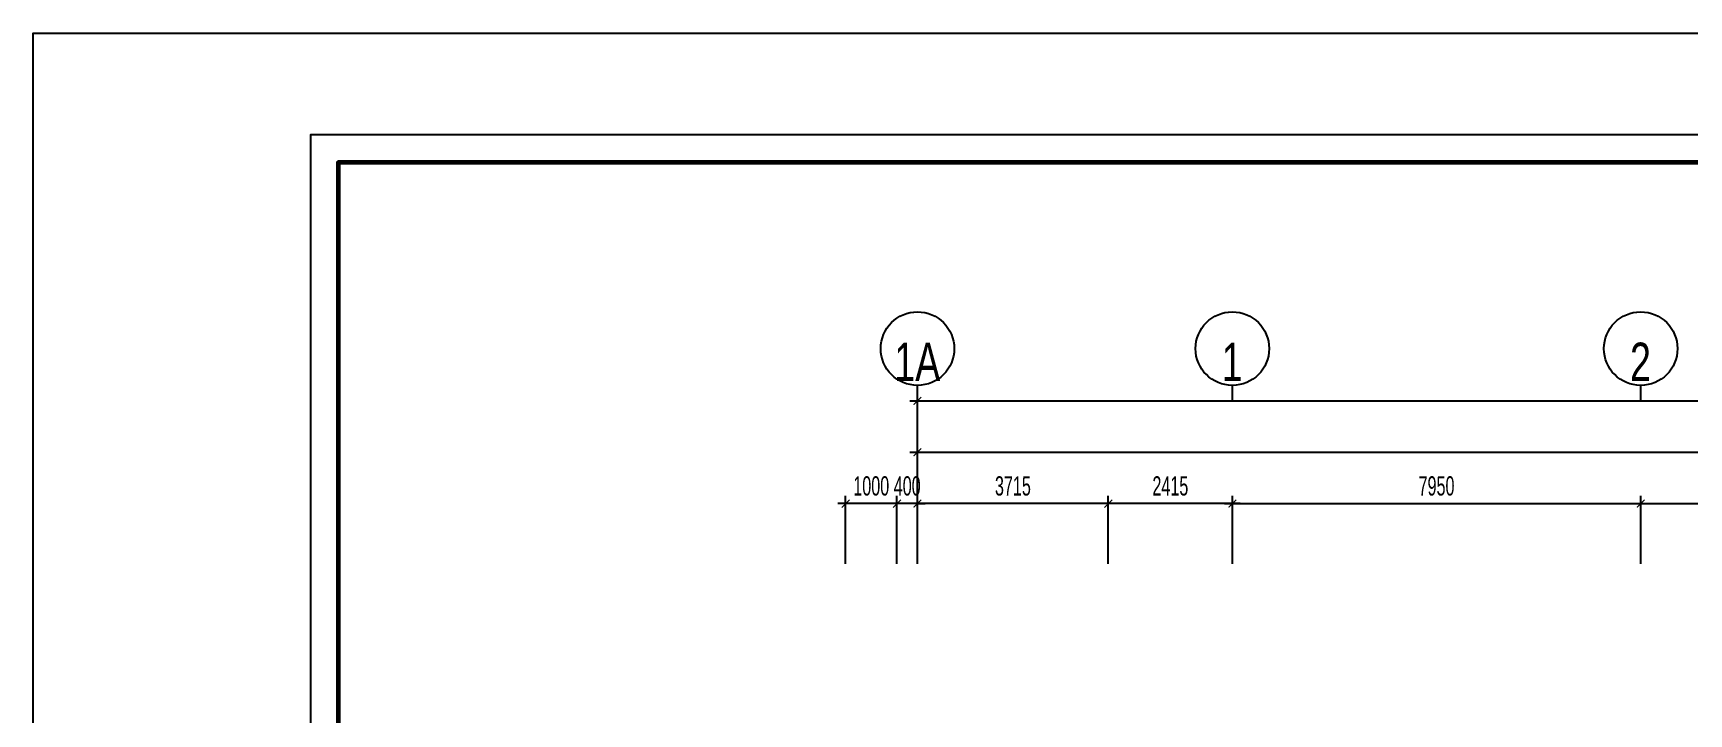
# Model space of a CAD drawing. Extents: x 71 to 3057337, y -14 to 345257.
# Drawn here: x 2905957 to 2938192, y 331997 to 345257 of the extents above; entities that cross this region are included whole.
import ezdxf

# ---------------------------------------------------------------- set-up
doc = ezdxf.new("R2010")
doc.units = 0
doc.header["$LTSCALE"] = 1000
doc.header["$MEASUREMENT"] = 0
doc.header["$PDMODE"] = 3
doc.layers.get('0').update_dxf_attribs({"linetype": 'CONTINUOUS'})
doc.layers.get('Defpoints').update_dxf_attribs({"linetype": 'CONTINUOUS'})
for name, color, linetype in [('12CHI', 1, 'CONTINUOUS'), ('CDC-KHUNGTEN', 7, 'CONTINUOUS'), ('CDC.02.DIM', 1, 'CONTINUOUS'), ('CDC.06.TEXT', 2, 'CONTINUOUS'), ('CDC.16.BIGTEXT', 6, 'CONTINUOUS')]:
    doc.layers.add(name, color=color, linetype=linetype)
doc.styles.add('ARIAL', font='arial.ttf', dxfattribs={"width": 0.6})
doc.dimstyles.new('D150', dxfattribs={"dimscale": 150, "dimtxt": 2.5, "dimasz": 1, "dimexe": 1, "dimexo": 0, "dimgap": 1, "dimtad": 1, "dimdec": 0, "dimdsep": 46, "dimtxsty": 'ARIAL', "dimblk": 'ARCHTICK', "dimcen": 1, "dimdle": 1, "dimclrd": 1, "dimclre": 1, "dimclrt": 2, "dimadec": 0, "dimazin": 0, "dimtfac": 0.00072, "dimtdec": 0, "dimtix": 1, "dimtmove": 2, "dimatfit": 3, "dimldrblk": 'ARCHTICK', "dimfxl": 1, "dimtolj": 1, "dimlwd": -1, "dimlwe": -1, "dimarcsym": 0})

# ---------------------------------------------------------------- blocks, each defined once
blk = doc.blocks.new('_ARCHTICK')
at = {"color": 0, "linetype": 'ByBlock', "const_width": 0.15}
blk.add_lwpolyline([(-0.5, -0.5), (0.5, 0.5)], dxfattribs=at)
blk = doc.blocks.new('*D302')
at = {"layer": 'CDC.02.DIM', "color": 1, "transparency": 16777216}
for p, q in [((2929304, 334920), (2929304, 336243)), ((2937254, 334920), (2937254, 336243)), ((2929154, 336093), (2937404, 336093))]:
    blk.add_line(p, q, dxfattribs=at)
at = {"layer": 'Defpoints', "color": 0, "transparency": 16777216}
for p in [(2937254, 336093), (2929304, 334920), (2937254, 334920)]:
    blk.add_point(p, dxfattribs=at)
at = {"layer": 'CDC.02.DIM', "color": 1, "transparency": 16777216, "xscale": 150, "yscale": 150, "zscale": 150, "rotation": 180}
blk.add_blockref('_ARCHTICK', (2929304, 336093), dxfattribs=at)
at = {"layer": 'CDC.02.DIM', "color": 1, "transparency": 16777216, "xscale": 150, "yscale": 150, "zscale": 150}
blk.add_blockref('_ARCHTICK', (2937254, 336093), dxfattribs=at)
at = {"layer": 'CDC.02.DIM', "color": 2, "transparency": 16777216, "insert": (2933279, 336435), "char_height": 375, "attachment_point": 5, "style": 'ARIAL'}
blk.add_mtext('\\A1;7950', dxfattribs=at)
blk = doc.blocks.new('*D303')
at = {"layer": 'CDC.02.DIM', "color": 1, "transparency": 16777216}
for p, q in [((2937254, 334920), (2937254, 336243)), ((2945204, 334920), (2945204, 336243)), ((2937104, 336093), (2945354, 336093))]:
    blk.add_line(p, q, dxfattribs=at)
at = {"layer": 'Defpoints', "color": 0, "transparency": 16777216}
for p in [(2945204, 336093), (2937254, 334920), (2945204, 334920)]:
    blk.add_point(p, dxfattribs=at)
at = {"layer": 'CDC.02.DIM', "color": 1, "transparency": 16777216, "xscale": 150, "yscale": 150, "zscale": 150, "rotation": 180}
blk.add_blockref('_ARCHTICK', (2937254, 336093), dxfattribs=at)
at = {"layer": 'CDC.02.DIM', "color": 1, "transparency": 16777216, "xscale": 150, "yscale": 150, "zscale": 150}
blk.add_blockref('_ARCHTICK', (2945204, 336093), dxfattribs=at)
at = {"layer": 'CDC.02.DIM', "color": 2, "transparency": 16777216, "insert": (2941229, 336435), "char_height": 375, "attachment_point": 5, "style": 'ARIAL'}
blk.add_mtext('\\A1;7950', dxfattribs=at)
blk = doc.blocks.new('*D306')
at = {"layer": 'CDC.02.DIM', "color": 1, "transparency": 16777216}
for p, q in [((2923174, 334920), (2923174, 337243)), ((2961104, 334920), (2961104, 337243)), ((2923024, 337093), (2961254, 337093))]:
    blk.add_line(p, q, dxfattribs=at)
at = {"layer": 'Defpoints', "color": 0, "transparency": 16777216}
for p in [(2961104, 337093), (2923174, 334920), (2961104, 334920)]:
    blk.add_point(p, dxfattribs=at)
at = {"layer": 'CDC.02.DIM', "color": 1, "transparency": 16777216, "xscale": 150, "yscale": 150, "zscale": 150, "rotation": 180}
blk.add_blockref('_ARCHTICK', (2923174, 337093), dxfattribs=at)
at = {"layer": 'CDC.02.DIM', "color": 1, "transparency": 16777216, "xscale": 150, "yscale": 150, "zscale": 150}
blk.add_blockref('_ARCHTICK', (2961104, 337093), dxfattribs=at)
at = {"layer": 'CDC.02.DIM', "color": 2, "transparency": 16777216, "insert": (2942139, 337435), "char_height": 375, "attachment_point": 5, "style": 'ARIAL'}
blk.add_mtext('\\A1;37930', dxfattribs=at)
blk = doc.blocks.new('*D315')
at = {"layer": 'CDC.02.DIM', "color": 1, "transparency": 16777216}
for p, q in [((2923174, 334920), (2923174, 338243)), ((3027104, 334920), (3027104, 338243)), ((2923024, 338093), (3027254, 338093))]:
    blk.add_line(p, q, dxfattribs=at)
at = {"layer": 'Defpoints', "color": 0, "transparency": 16777216}
for p in [(3027104, 338093), (2923174, 334920), (3027104, 334920)]:
    blk.add_point(p, dxfattribs=at)
at = {"layer": 'CDC.02.DIM', "color": 1, "transparency": 16777216, "xscale": 150, "yscale": 150, "zscale": 150, "rotation": 180}
blk.add_blockref('_ARCHTICK', (2923174, 338093), dxfattribs=at)
at = {"layer": 'CDC.02.DIM', "color": 1, "transparency": 16777216, "xscale": 150, "yscale": 150, "zscale": 150}
blk.add_blockref('_ARCHTICK', (3027104, 338093), dxfattribs=at)
at = {"layer": 'CDC.02.DIM', "color": 2, "transparency": 16777216, "insert": (2975139, 338435), "char_height": 375, "attachment_point": 5, "style": 'ARIAL'}
blk.add_mtext('\\A1;103930', dxfattribs=at)
blk = doc.blocks.new('*D326')
at = {"layer": 'CDC.02.DIM', "color": 1, "transparency": 16777216}
for p, q in [((2926889, 334920), (2926889, 336243)), ((2929304, 334920), (2929304, 336243)), ((2929454, 336093), (2926739, 336093))]:
    blk.add_line(p, q, dxfattribs=at)
at = {"layer": 'Defpoints', "color": 0, "transparency": 16777216}
for p in [(2926889, 336093), (2926889, 334920), (2929304, 334920)]:
    blk.add_point(p, dxfattribs=at)
at = {"layer": 'CDC.02.DIM', "color": 1, "transparency": 16777216, "xscale": 150, "yscale": 150, "zscale": 150, "rotation": 180}
blk.add_blockref('_ARCHTICK', (2926889, 336093), dxfattribs=at)
at = {"layer": 'CDC.02.DIM', "color": 1, "transparency": 16777216, "xscale": 150, "yscale": 150, "zscale": 150}
blk.add_blockref('_ARCHTICK', (2929304, 336093), dxfattribs=at)
at = {"layer": 'CDC.02.DIM', "color": 2, "transparency": 16777216, "insert": (2928097, 336435), "char_height": 375, "attachment_point": 5, "style": 'ARIAL'}
blk.add_mtext('\\A1;2415', dxfattribs=at)
blk = doc.blocks.new('*D327')
at = {"layer": 'CDC.02.DIM', "color": 1, "transparency": 16777216}
for p, q in [((2923174, 334920), (2923174, 336243)), ((2926889, 334920), (2926889, 336243)), ((2927039, 336093), (2923024, 336093))]:
    blk.add_line(p, q, dxfattribs=at)
at = {"layer": 'Defpoints', "color": 0, "transparency": 16777216}
for p in [(2923174, 336093), (2923174, 334920), (2926889, 334920)]:
    blk.add_point(p, dxfattribs=at)
at = {"layer": 'CDC.02.DIM', "color": 1, "transparency": 16777216, "xscale": 150, "yscale": 150, "zscale": 150, "rotation": 180}
blk.add_blockref('_ARCHTICK', (2923174, 336093), dxfattribs=at)
at = {"layer": 'CDC.02.DIM', "color": 1, "transparency": 16777216, "xscale": 150, "yscale": 150, "zscale": 150}
blk.add_blockref('_ARCHTICK', (2926889, 336093), dxfattribs=at)
at = {"layer": 'CDC.02.DIM', "color": 2, "transparency": 16777216, "insert": (2925032, 336435), "char_height": 375, "attachment_point": 5, "style": 'ARIAL'}
blk.add_mtext('\\A1;3715', dxfattribs=at)
blk = doc.blocks.new('*D265')
at = {"layer": 'CDC.02.DIM', "color": 1, "transparency": 16777216}
for p, q in [((2922774, 334920), (2922774, 336243)), ((2923174, 334920), (2923174, 336243)), ((2922774, 336093), (2922624, 336093)), ((2923174, 336093), (2922774, 336093)), ((2923174, 336093), (2923324, 336093))]:
    blk.add_line(p, q, dxfattribs=at)
at = {"layer": 'Defpoints', "color": 0, "transparency": 16777216}
for p in [(2922774, 336093), (2922774, 334920), (2923174, 334920)]:
    blk.add_point(p, dxfattribs=at)
at = {"layer": 'CDC.02.DIM', "color": 1, "transparency": 16777216, "xscale": 150, "yscale": 150, "zscale": 150}
blk.add_blockref('_ARCHTICK', (2922774, 336093), dxfattribs=at)
at = {"layer": 'CDC.02.DIM', "color": 1, "transparency": 16777216, "xscale": 150, "yscale": 150, "zscale": 150, "rotation": 180}
blk.add_blockref('_ARCHTICK', (2923174, 336093), dxfattribs=at)
at = {"layer": 'CDC.02.DIM', "color": 2, "transparency": 16777216, "insert": (2922974, 336435), "char_height": 375, "attachment_point": 5, "style": 'ARIAL'}
blk.add_mtext('\\A1;400', dxfattribs=at)
blk = doc.blocks.new('*D266')
at = {"layer": 'CDC.02.DIM', "color": 1, "transparency": 16777216}
for p, q in [((2921775, 334920), (2921775, 336243)), ((2922774, 334920), (2922774, 336243)), ((2922924, 336093), (2921625, 336093))]:
    blk.add_line(p, q, dxfattribs=at)
at = {"layer": 'Defpoints', "color": 0, "transparency": 16777216}
for p in [(2921775, 336093), (2921775, 334920), (2922774, 334920)]:
    blk.add_point(p, dxfattribs=at)
at = {"layer": 'CDC.02.DIM', "color": 1, "transparency": 16777216, "xscale": 150, "yscale": 150, "zscale": 150, "rotation": 180}
blk.add_blockref('_ARCHTICK', (2921775, 336093), dxfattribs=at)
at = {"layer": 'CDC.02.DIM', "color": 1, "transparency": 16777216, "xscale": 150, "yscale": 150, "zscale": 150}
blk.add_blockref('_ARCHTICK', (2922774, 336093), dxfattribs=at)
at = {"layer": 'CDC.02.DIM', "color": 2, "transparency": 16777216, "insert": (2922274, 336435), "char_height": 375, "attachment_point": 5, "style": 'ARIAL'}
blk.add_mtext('\\A1;1000', dxfattribs=at)
blk = doc.blocks.new('KHUNG TEN')
at = {"layer": 'CDC-KHUNGTEN', "color": 8}
blk.add_lwpolyline([(75096, 1100), (83000, 1100), (83000, 58300), (3000, 58300), (3000, 1100), (75096, 1100)], dxfattribs=at)
at = {"layer": 'CDC-KHUNGTEN', "color": 255, "lineweight": 60}
blk.add_lwpolyline([(74900, 1400), (74900, 58000), (3300, 58000), (3300, 1400), (74900, 1400)], close=True, dxfattribs=at)
at = {"layer": 'Defpoints', "color": 1, "ltscale": 0.2}
blk.add_lwpolyline([(0, 0), (0, 59400), (84100, 59400), (84100, 0), (0, 0)], close=True, dxfattribs=at)

msp = doc.modelspace()

# ---------------------------------------------------------------- linework, layer by layer
at = {"layer": '12CHI'}
for p, q in [((2923174.2, 338093.3), (2923174.2, 338395.2)), ((2929304.2, 338093.3), (2929304.2, 338395.2)), ((2937254.2, 338093.3), (2937254.2, 338395.2))]:
    msp.add_line(p, q, dxfattribs=at)
for centre in [(2923174.2, 339111.1), (2929304.2, 339111.1), (2937254.2, 339111.1)]:
    msp.add_circle(centre, 715.9, dxfattribs=at)

# ---------------------------------------------------------------- block references
at = {"layer": 'CDC.06.TEXT', "xscale": 1.799999996948813, "yscale": 1.799999996948813, "zscale": 1.799999996948813}
msp.add_blockref('KHUNG TEN', (2905956.6, 238336.7), dxfattribs=at)

# ---------------------------------------------------------------- texts
at = {"layer": 'CDC.16.BIGTEXT', "char_height": 750, "width": 696.96, "attachment_point": 8, "line_spacing_factor": 0.938532}
for s, insert in [('{\\fArial|b0|i0|c0|p34;\\W0.7;1A}', (2923169.6, 338477.8)), ('{\\fArial|b0|i0|c0|p34;\\W0.7;1}', (2929299.6, 338477.8)), ('{\\fArial|b0|i0|c0|p34;\\W0.7;2}', (2937249.6, 338477.8))]:
    msp.add_mtext(s, dxfattribs=dict(at, insert=insert))

# ---------------------------------------------------------------- dimensions: what is measured, and where the dimension line sits
at = {"layer": 'CDC.02.DIM'}
for base, p1, p2, picture, middle in [((3027104.2, 338093.3), (2923174.2, 334920.4), (3027104.2, 334920.4), '*D315', (2975139.2, 338434.9)), ((2961104.2, 337093.3), (2923174.2, 334920.4), (2961104.2, 334920.4), '*D306', (2942139.2, 337434.9)), ((2921774.5, 336093.3), (2922774.4, 334920.4), (2921774.5, 334920.4), '*D266', (2922274.5, 336434.8)), ((2922774.4, 336093.3), (2923174.2, 334920.4), (2922774.4, 334920.4), '*D265', (2922974.3, 336434.8)), ((2923174.2, 336093.3), (2926889.4, 334920.4), (2923174.2, 334920.4), '*D327', (2925031.8, 336434.9)), ((2926889.4, 336093.3), (2929304.2, 334920.4), (2926889.4, 334920.4), '*D326', (2928096.8, 336434.8)), ((2937254.2, 336093.3), (2929304.2, 334920.4), (2937254.2, 334920.4), '*D302', (2933279.2, 336434.8)), ((2945204.2, 336093.3), (2937254.2, 334920.4), (2945204.2, 334920.4), '*D303', (2941229.2, 336434.8))]:
    dim = msp.add_linear_dim(base=base, p1=p1, p2=p2, dimstyle='D150', dxfattribs=at)
    dim.commit()
    dim.dimension.update_dxf_attribs({"geometry": picture, "text_midpoint": middle})

doc.saveas('drawing.dxf')
